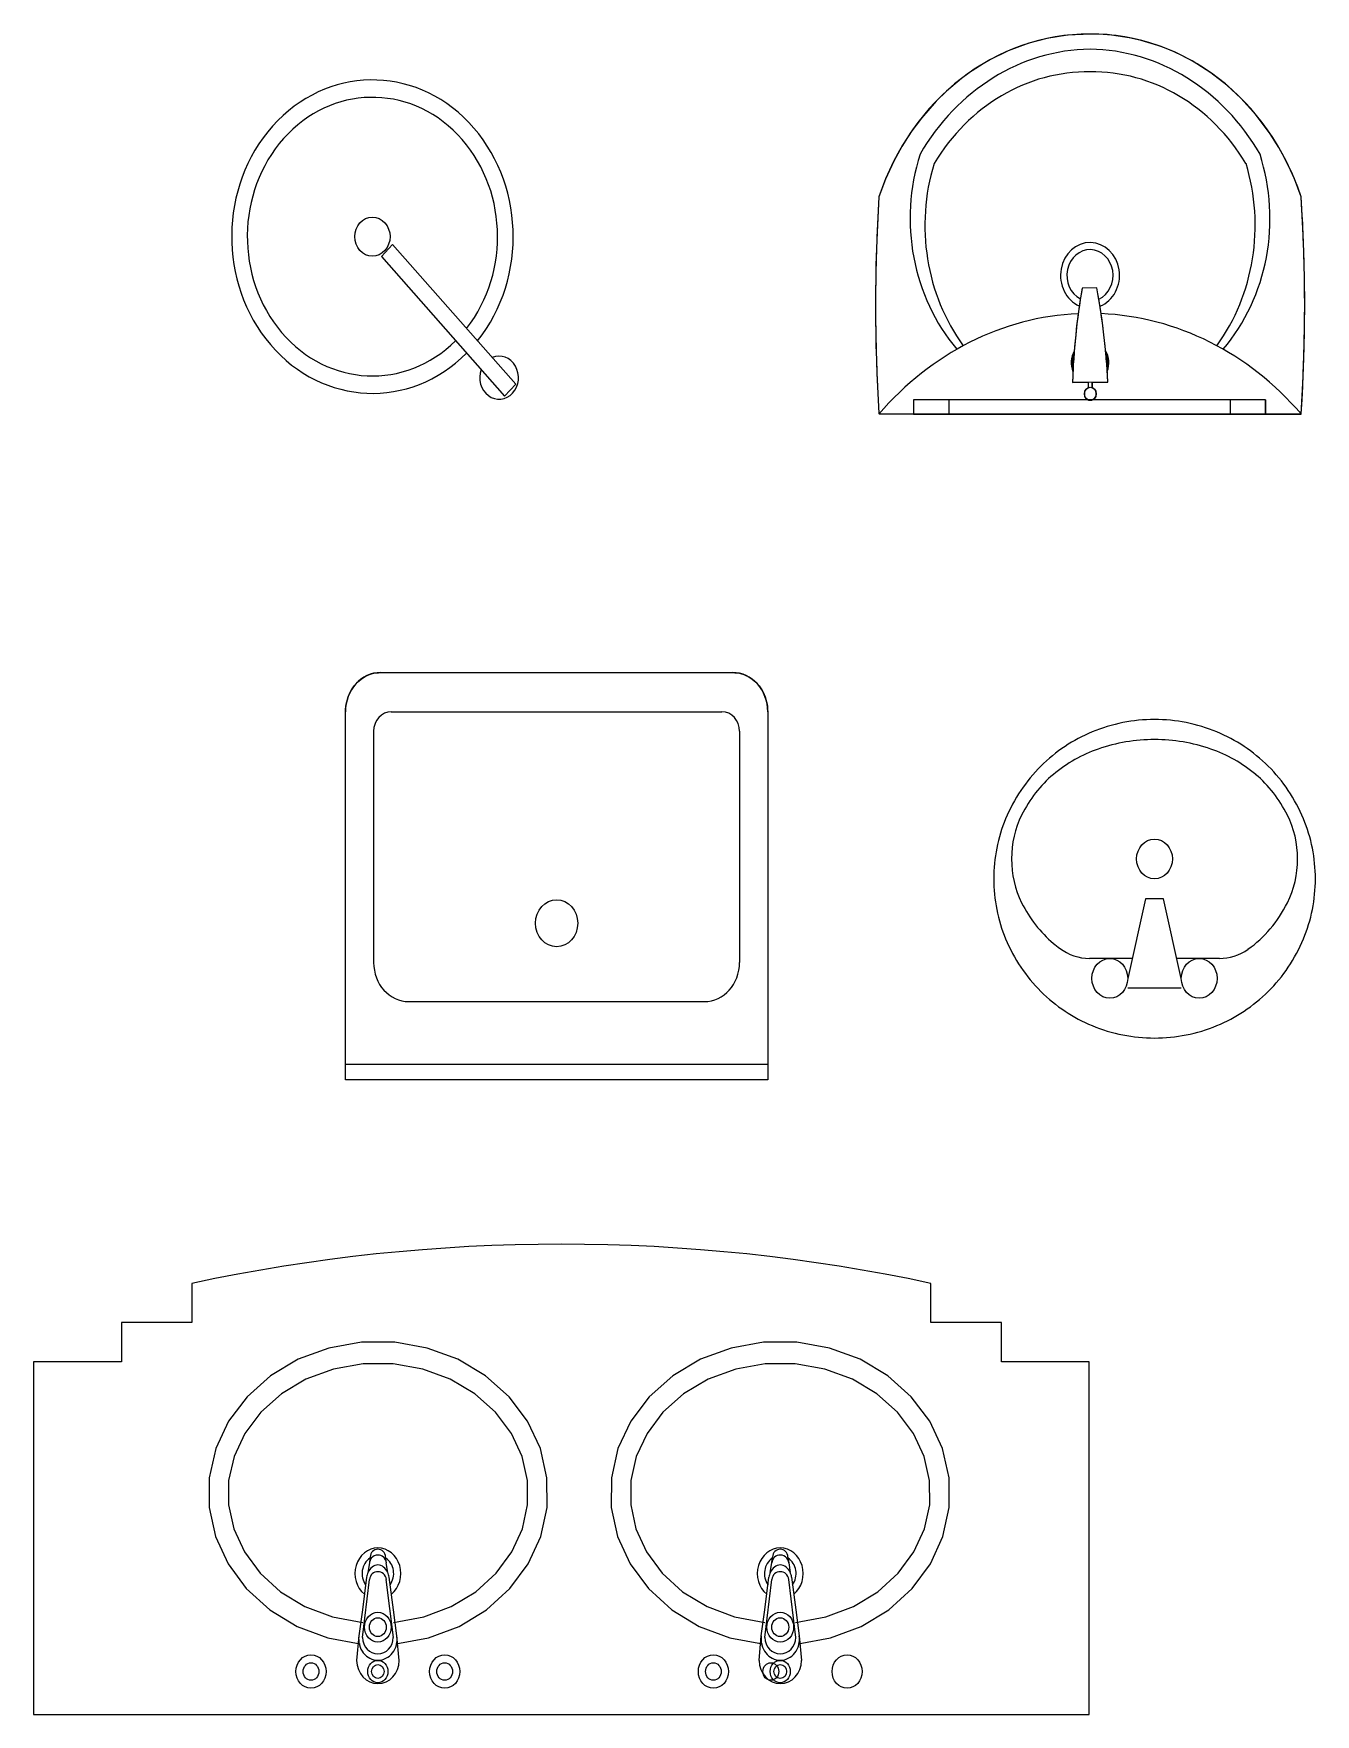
# Model space of a CAD drawing. Header units: inches. Extents: x -610279 to 716273, y -3458896 to 18603.
# Drawn here: x -610279 to -296128, y -3448245 to -3036517 of the extents above; entities that cross this region are included whole.
import ezdxf

# ---------------------------------------------------------------- set-up
doc = ezdxf.new("R2010")
doc.units = ezdxf.units.IN
doc.layers.add('6.Furniture', color=2, linetype='Continuous')
doc.layers.add('freecads.com', color=7, linetype='Continuous')
doc.styles.add('PL-01$0$Standard', font='ARIALN.TTF')

# ---------------------------------------------------------------- blocks, each defined once
blk = doc.blocks.new('bathroom blocks')
at = {"layer": 'freecads.com'}
for p, q in [((3543, 17969.4), (2043, 17969.4)), ((2043, 17969.4), (2043, 17519.4)), ((3543, 17519.4), (3543, 17969.4)), ((2455, 17869.1), (2451.8, 17900.6)), ((2512.2, 17900.6), (2509.1, 17869.1)), ((3023.6, 17900.6), (3026.7, 17869.1)), ((3080.8, 17869.1), (3084, 17900.6)), ((2410.4, 17871.8), (2367, 17857.1)), ((2456.7, 17879.4), (2410.4, 17871.8)), ((2460, 17836.1), (2455, 17869.1)), ((2460, 17871.1), (2470, 17797.4)), ((2504.1, 17871.1), (2494, 17797.4)), ((2509.1, 17869.1), (2504.1, 17836.1)), ((2553.6, 17871.8), (2507.4, 17879.4)), ((2597, 17857.1), (2553.6, 17871.8)), ((2981.9, 17871.8), (2938.4, 17857.1)), ((3028.1, 17879.4), (2981.9, 17871.8)), ((3026.7, 17869.1), (3031.7, 17836.1)), ((3031.7, 17871.1), (3041.8, 17797.4)), ((3075.8, 17871.1), (3065.8, 17797.4)), ((3075.8, 17836.1), (3080.8, 17869.1)), ((3125, 17871.8), (3078.8, 17879.4)), ((3168.5, 17857.1), (3125, 17871.8)), ((2367, 17857.1), (2327.9, 17835.8)), ((2460.3, 17852), (2417.2, 17844.8)), ((2546.8, 17844.8), (2503.7, 17852)), ((2636.1, 17835.8), (2597, 17857.1)), ((2938.4, 17857.1), (2899.3, 17835.8)), ((3031.7, 17852), (2988.6, 17844.8)), ((3118.3, 17844.8), (3075.1, 17852)), ((3207.5, 17835.8), (3168.5, 17857.1)), ((2327.9, 17835.8), (2294.7, 17808.9)), ((2378.1, 17831.6), (2343.4, 17812.8)), ((2417.2, 17844.8), (2378.1, 17831.6)), ((2466, 17794.4), (2460, 17836.1)), ((2504.1, 17836.1), (2498, 17794.4)), ((2585.9, 17831.6), (2546.8, 17844.8)), ((2620.7, 17812.8), (2585.9, 17831.6)), ((2669.3, 17808.9), (2636.1, 17835.8)), ((2899.3, 17835.8), (2866.2, 17808.9)), ((2949.5, 17831.6), (2914.8, 17812.8)), ((2988.6, 17844.8), (2949.5, 17831.6)), ((3031.7, 17836.1), (3037.7, 17794.4)), ((3069.8, 17794.4), (3075.8, 17836.1)), ((3157.4, 17831.6), (3118.3, 17844.8)), ((3192.1, 17812.8), (3157.4, 17831.6)), ((3240.7, 17808.9), (3207.5, 17835.8)), ((2294.7, 17808.9), (2268.7, 17777.4)), ((2343.4, 17812.8), (2314.3, 17789.2)), ((2649.7, 17789.2), (2620.7, 17812.8)), ((2695.3, 17777.4), (2669.3, 17808.9)), ((2866.2, 17808.9), (2840.1, 17777.4)), ((2914.8, 17812.8), (2885.7, 17789.2)), ((3221.1, 17789.2), (3192.1, 17812.8)), ((3266.7, 17777.4), (3240.7, 17808.9)), ((2314.3, 17789.2), (2292, 17762.1)), ((2470, 17776.1), (2468, 17788.1)), ((2496.1, 17788.1), (2494, 17776.1)), ((2672, 17762.1), (2649.7, 17789.2)), ((2885.7, 17789.2), (2863.4, 17762.1)), ((3039.7, 17788.1), (3041.8, 17776.1)), ((3065.8, 17776.1), (3067.8, 17788.1)), ((3243.5, 17762.1), (3221.1, 17789.2)), ((2268.7, 17777.4), (2250.9, 17742.3)), ((2292, 17762.1), (2277, 17732.7)), ((2471, 17768.6), (2470, 17776.1)), ((2494.1, 17776.1), (2493, 17768.6)), ((2687, 17732.7), (2672, 17762.1)), ((2713.2, 17742.3), (2695.3, 17777.4)), ((2840.1, 17777.4), (2822.3, 17742.3)), ((2863.4, 17762.1), (2848.4, 17732.7)), ((3041.7, 17776.1), (3042.8, 17768.6)), ((3064.8, 17768.6), (3065.8, 17776.1)), ((3258.5, 17732.7), (3243.5, 17762.1)), ((3284.6, 17742.3), (3266.7, 17777.4)), ((2250.9, 17742.3), (2241.9, 17705.2)), ((2722.2, 17705.2), (2713.2, 17742.3)), ((2822.3, 17742.3), (2813.3, 17705.2)), ((3293.6, 17705.2), (3284.6, 17742.3)), ((2277, 17732.7), (2269.5, 17701.9)), ((2694.5, 17701.9), (2687, 17732.7)), ((2848.4, 17732.7), (2841, 17701.9)), ((3265.9, 17701.9), (3258.5, 17732.7)), ((2241.9, 17705.2), (2242, 17667.3)), ((2269.5, 17701.9), (2269.7, 17670.8)), ((2694.3, 17670.8), (2694.5, 17701.9)), ((2722, 17667.3), (2722.2, 17705.2)), ((2813.3, 17705.2), (2813.5, 17667.3)), ((2841, 17701.9), (2841.1, 17670.8)), ((3265.8, 17670.8), (3265.9, 17701.9)), ((3293.4, 17667.3), (3293.6, 17705.2)), ((2242, 17667.3), (2251.4, 17630.2)), ((2269.7, 17670.8), (2277.4, 17640.1)), ((2686.6, 17640.1), (2694.3, 17670.8)), ((2712.6, 17630.2), (2722, 17667.3)), ((2813.5, 17667.3), (2822.8, 17630.2)), ((2841.1, 17670.8), (2848.8, 17640.1)), ((3258, 17640.1), (3265.8, 17670.8)), ((3284.1, 17630.2), (3293.4, 17667.3)), ((2277.4, 17640.1), (2292.7, 17610.8)), ((2671.3, 17610.8), (2686.6, 17640.1)), ((2848.8, 17640.1), (2864.1, 17610.8)), ((3242.7, 17610.8), (3258, 17640.1)), ((2251.4, 17630.2), (2269.6, 17595.3)), ((2694.5, 17595.3), (2712.6, 17630.2)), ((2822.8, 17630.2), (2841, 17595.3)), ((3265.9, 17595.3), (3284.1, 17630.2)), ((2269.6, 17595.3), (2295.9, 17563.9)), ((2292.7, 17610.8), (2315.3, 17583.8)), ((2648.7, 17583.8), (2671.3, 17610.8)), ((2668.2, 17563.9), (2694.5, 17595.3)), ((2841, 17595.3), (2867.3, 17563.9)), ((2864.1, 17610.8), (2886.7, 17583.8)), ((3220.2, 17583.8), (3242.7, 17610.8)), ((3239.6, 17563.9), (3265.9, 17595.3)), ((2315.3, 17583.8), (2344.6, 17560.4)), ((2619.5, 17560.4), (2648.7, 17583.8)), ((2886.7, 17583.8), (2916, 17560.4)), ((3190.9, 17560.4), (3220.2, 17583.8)), ((2295.9, 17563.9), (2329.3, 17537.2)), ((2344.6, 17560.4), (2379.5, 17541.7)), ((2584.5, 17541.7), (2619.5, 17560.4)), ((2634.7, 17537.2), (2668.2, 17563.9)), ((2867.3, 17563.9), (2900.7, 17537.2)), ((2916, 17560.4), (2950.9, 17541.7)), ((3156, 17541.7), (3190.9, 17560.4)), ((3206.2, 17537.2), (3239.6, 17563.9)), ((2329.3, 17537.2), (2368.5, 17516.2)), ((2379.5, 17541.7), (2418.7, 17528.7)), ((2418.7, 17528.7), (2460.6, 17522.1)), ((2503.4, 17522.1), (2545.3, 17528.7)), ((2545.3, 17528.7), (2584.5, 17541.7)), ((2595.5, 17516.2), (2634.7, 17537.2)), ((2900.7, 17537.2), (2940, 17516.2)), ((2950.9, 17541.7), (2990.1, 17528.7)), ((2990.1, 17528.7), (3032, 17522.1)), ((3074.8, 17522.1), (3116.7, 17528.7)), ((3116.7, 17528.7), (3156, 17541.7)), ((3166.9, 17516.2), (3206.2, 17537.2)), ((2043, 17519.4), (2167.8, 17519.4)), ((2167.8, 17519.4), (2167.8, 17469.4)), ((2368.5, 17516.2), (2412.1, 17501.8)), ((2460.6, 17522.1), (2503.4, 17522.1)), ((2551.9, 17501.8), (2595.5, 17516.2)), ((2940, 17516.2), (2983.6, 17501.8)), ((3032, 17522.1), (3074.8, 17522.1)), ((3123.3, 17501.8), (3166.9, 17516.2)), ((3418, 17519.4), (3543, 17519.4)), ((3418, 17469.4), (3418, 17519.4)), ((2412.1, 17501.8), (2458.4, 17494.4)), ((2458.4, 17494.4), (2505.6, 17494.4)), ((2505.6, 17494.4), (2551.9, 17501.8)), ((2983.6, 17501.8), (3029.8, 17494.4)), ((3029.8, 17494.4), (3077, 17494.4)), ((3077, 17494.4), (3123.3, 17501.8)), ((2167.8, 17469.4), (2267.8, 17469.4)), ((2267.8, 17469.4), (2267.8, 17419.4)), ((3318, 17419.4), (3318, 17469.4)), ((3318, 17469.4), (3418, 17469.4)), ((2499.8, 17159.7), (3099.8, 17159.7)), ((2499.8, 16689.7), (2499.8, 17159.7)), ((3099.8, 17139.7), (2499.8, 17139.7)), ((3099.8, 17159.7), (3099.8, 16689.7)), ((3009.8, 17059.7), (2589.8, 17059.7)), ((1912.1, 17042.7), (1988.3, 17042.7)), ((1912.1, 17030), (1937.5, 16928.4)), ((1962.9, 16928.4), (1988.3, 17030)), ((1858, 17004.6), (1918.4, 17004.6)), ((1981.9, 17004.6), (2042.5, 17004.6)), ((2539.8, 16714.7), (2539.8, 17009.7)), ((3059.8, 16714.7), (3059.8, 17009.7)), ((1937.5, 16928.4), (1962.9, 16928.4)), ((3034.8, 16689.7), (2564.8, 16689.7)), ((3049.8, 16639.7), (2549.8, 16639.7)), ((1741.8, 16309.8), (1739, 16262.8)), ((1741.8, 16309.8), (1739, 16262.8)), ((2041.8, 16309.8), (1741.8, 16309.8)), ((2041.8, 16309.8), (1741.8, 16309.8)), ((1742.5, 16309.8), (2341, 16309.8)), ((1742.5, 16309.8), (2341, 16309.8)), ((1792.6, 16291.8), (1792.6, 16309.8)), ((1792.6, 16291.8), (1792.6, 16309.8)), ((1842.6, 16291.8), (1842.6, 16309.8)), ((1842.6, 16291.8), (1842.6, 16309.8)), ((2341.8, 16309), (2041.8, 16309.8)), ((2341.8, 16309), (2041.8, 16309.8)), ((2344.8, 16257.8), (2341.8, 16309)), ((2344.8, 16257.8), (2341.8, 16309)), ((2033.2, 16285.6), (2033.1, 16284.8)), ((2033.2, 16285.6), (2033.1, 16284.8)), ((2033.1, 16284.8), (2033.1, 16283.9)), ((2033.1, 16284.8), (2033.1, 16283.9)), ((2033.1, 16283.9), (2033.2, 16282.7)), ((2033.1, 16283.9), (2033.2, 16282.7)), ((2033.6, 16286.7), (2033.2, 16285.6)), ((2033.6, 16286.7), (2033.2, 16285.6)), ((2033.2, 16282.7), (2033.4, 16281.7)), ((2033.2, 16282.7), (2033.4, 16281.7)), ((2033.4, 16281.7), (2033.7, 16280.9)), ((2033.4, 16281.7), (2033.7, 16280.9)), ((2034.1, 16287.9), (2033.6, 16286.7)), ((2034.1, 16287.9), (2033.6, 16286.7)), ((2034.6, 16288.8), (2034.1, 16287.9)), ((2034.6, 16288.8), (2034.1, 16287.9)), ((2035.6, 16289.9), (2034.6, 16288.8)), ((2035.6, 16289.9), (2034.6, 16288.8)), ((2036.5, 16290.7), (2035.6, 16289.9)), ((2036.5, 16290.7), (2035.6, 16289.9)), ((2037.5, 16291.3), (2036.5, 16290.7)), ((2037.5, 16291.3), (2036.5, 16290.7)), ((2038.4, 16291.7), (2037.5, 16291.3)), ((2038.4, 16291.7), (2037.5, 16291.3)), ((2039.4, 16292.1), (2038.4, 16291.7)), ((2039.4, 16292.1), (2038.4, 16291.7)), ((2040.6, 16292.3), (2039.4, 16292.1)), ((2040.6, 16292.3), (2039.4, 16292.1)), ((2042, 16292.3), (2040.6, 16292.3)), ((2042, 16292.3), (2040.6, 16292.3)), ((2042.9, 16292.2), (2042, 16292.3)), ((2042.9, 16292.2), (2042, 16292.3)), ((2043.9, 16292), (2042.9, 16292.2)), ((2043.9, 16292), (2042.9, 16292.2)), ((2044.9, 16291.6), (2043.9, 16292)), ((2044.9, 16291.6), (2043.9, 16292)), ((2045.9, 16291), (2044.9, 16291.6)), ((2045.9, 16291), (2044.9, 16291.6)), ((2046.6, 16290.5), (2045.9, 16291)), ((2046.6, 16290.5), (2045.9, 16291)), ((2047.1, 16290.1), (2046.6, 16290.5)), ((2047.1, 16290.1), (2046.6, 16290.5)), ((2048, 16289.2), (2047.1, 16290.1)), ((2048, 16289.2), (2047.1, 16290.1)), ((2048.5, 16288.4), (2048, 16289.2)), ((2048.5, 16288.4), (2048, 16289.2)), ((2049, 16287.5), (2048.5, 16288.4)), ((2049, 16287.5), (2048.5, 16288.4)), ((2049.5, 16286.3), (2049, 16287.5)), ((2049.5, 16286.3), (2049, 16287.5)), ((2049.2, 16280.8), (2049.6, 16282)), ((2049.2, 16280.8), (2049.6, 16282)), ((2049.8, 16284), (2049.5, 16286.3)), ((2049.8, 16284), (2049.5, 16286.3)), ((2049.6, 16282), (2049.8, 16283.2)), ((2049.6, 16282), (2049.8, 16283.2)), ((2049.8, 16283.2), (2049.8, 16284)), ((2049.8, 16283.2), (2049.8, 16284)), ((1739, 16262.8), (1737.4, 16220.8)), ((1739, 16262.8), (1737.4, 16220.8)), ((2016.5, 16269), (2066.7, 16269.5)), ((2016.5, 16269), (2066.7, 16269.5)), ((2017.8, 16269.1), (2016.5, 16269)), ((2017.8, 16269.1), (2016.5, 16269)), ((2016.5, 16269), (2017.6, 16251)), ((2016.5, 16269), (2017.6, 16251)), ((2020.4, 16269.1), (2017.8, 16269.1)), ((2020.4, 16269.1), (2017.8, 16269.1)), ((2023.1, 16269.1), (2020.4, 16269.1)), ((2023.1, 16269.1), (2020.4, 16269.1)), ((2025.2, 16269.1), (2023.1, 16269.1)), ((2025.2, 16269.1), (2023.1, 16269.1)), ((2029.2, 16269.2), (2025.2, 16269.1)), ((2029.2, 16269.2), (2025.2, 16269.1)), ((2031.9, 16269.2), (2029.2, 16269.2)), ((2031.9, 16269.2), (2029.2, 16269.2)), ((2034.1, 16269.2), (2031.9, 16269.2)), ((2034.1, 16269.2), (2031.9, 16269.2)), ((2033.7, 16280.9), (2034.2, 16279.9)), ((2033.7, 16280.9), (2034.2, 16279.9)), ((2036.3, 16269.2), (2034.1, 16269.2)), ((2036.3, 16269.2), (2034.1, 16269.2)), ((2034.2, 16279.9), (2035.3, 16278.3)), ((2034.2, 16279.9), (2035.3, 16278.3)), ((2035.3, 16278.3), (2036.1, 16277.6)), ((2035.3, 16278.3), (2036.1, 16277.6)), ((2036.1, 16277.6), (2036.6, 16277.2)), ((2036.1, 16277.6), (2036.6, 16277.2)), ((2038.8, 16269.2), (2036.3, 16269.2)), ((2038.8, 16269.2), (2036.3, 16269.2)), ((2036.6, 16277.2), (2037.4, 16276.7)), ((2036.6, 16277.2), (2037.4, 16276.7)), ((2037.4, 16276.7), (2037.9, 16276.4)), ((2037.4, 16276.7), (2037.9, 16276.4)), ((2037.9, 16276.4), (2038.7, 16276.1)), ((2037.9, 16276.4), (2038.7, 16276.1)), ((2038.7, 16276.1), (2038.7, 16276.1)), ((2038.7, 16276.1), (2038.8, 16269.2)), ((2038.8, 16269.2), (2038.7, 16276.1)), ((2038.7, 16276.1), (2038.7, 16276.1)), ((2038.7, 16276.1), (2038.8, 16269.2)), ((2038.8, 16269.2), (2038.7, 16276.1)), ((2044.3, 16276.1), (2045, 16276.4)), ((2044.3, 16276.1), (2045, 16276.4)), ((2044.4, 16269.3), (2044.3, 16276.1)), ((2044.4, 16269.3), (2044.3, 16276.1)), ((2044.4, 16269.3), (2044.3, 16276.1)), ((2044.4, 16269.3), (2044.3, 16276.1)), ((2066.7, 16269.5), (2044.4, 16269.3)), ((2066.7, 16269.5), (2044.4, 16269.3)), ((2045, 16276.4), (2046.1, 16277)), ((2045, 16276.4), (2046.1, 16277)), ((2046.1, 16277), (2047, 16277.7)), ((2046.1, 16277), (2047, 16277.7)), ((2047, 16277.7), (2047.9, 16278.7)), ((2047, 16277.7), (2047.9, 16278.7)), ((2047.9, 16278.7), (2048.7, 16279.8)), ((2047.9, 16278.7), (2048.7, 16279.8)), ((2048.7, 16279.8), (2049.2, 16280.8)), ((2048.7, 16279.8), (2049.2, 16280.8)), ((2065.8, 16251.4), (2066.7, 16269.5)), ((2065.8, 16251.4), (2066.7, 16269.5)), ((2016.9, 16247.5), (2016.7, 16245.6)), ((2016.9, 16247.5), (2016.7, 16245.6)), ((2016.7, 16245.6), (2016.7, 16244)), ((2016.7, 16245.6), (2016.7, 16244)), ((2016.7, 16244), (2016.8, 16242)), ((2016.7, 16244), (2016.8, 16242)), ((2016.8, 16242), (2017.1, 16239.7)), ((2016.8, 16242), (2017.1, 16239.7)), ((2017.2, 16249.1), (2016.9, 16247.5)), ((2017.2, 16249.1), (2016.9, 16247.5)), ((2017.1, 16239.7), (2017.6, 16237.6)), ((2017.1, 16239.7), (2017.6, 16237.6)), ((2017.6, 16251), (2017.2, 16249.1)), ((2017.6, 16251), (2017.2, 16249.1)), ((2066.3, 16249.6), (2065.8, 16251.4)), ((2066.3, 16249.6), (2065.8, 16251.4)), ((2066.2, 16238.2), (2066.6, 16240)), ((2066.2, 16238.2), (2066.6, 16240)), ((2066.6, 16248.3), (2066.3, 16249.6)), ((2066.6, 16248.3), (2066.3, 16249.6)), ((2066.8, 16246.6), (2066.6, 16248.3)), ((2066.8, 16246.6), (2066.6, 16248.3)), ((2066.6, 16240), (2066.8, 16242.4)), ((2066.6, 16240), (2066.8, 16242.4)), ((2066.9, 16244.3), (2066.8, 16246.6)), ((2066.9, 16244.3), (2066.8, 16246.6)), ((2066.8, 16242.4), (2066.9, 16244.3)), ((2066.8, 16242.4), (2066.9, 16244.3)), ((2345.9, 16228.8), (2344.8, 16257.8)), ((2345.9, 16228.8), (2344.8, 16257.8)), ((1737.4, 16220.8), (1736.8, 16171.2)), ((1737.4, 16220.8), (1736.8, 16171.2)), ((2017.6, 16237.6), (2018.1, 16235.9)), ((2017.6, 16237.6), (2018.1, 16235.9)), ((2018.1, 16235.9), (2019.2, 16233.2)), ((2018.1, 16235.9), (2019.2, 16233.2)), ((2019.2, 16233.2), (2020.3, 16223)), ((2019.2, 16233.2), (2020.3, 16223)), ((2020.3, 16223), (2021.1, 16216.1)), ((2020.3, 16223), (2021.1, 16216.1)), ((2062.6, 16213.1), (2063.9, 16225.3)), ((2062.6, 16213.1), (2063.9, 16225.3)), ((2063.9, 16225.3), (2064.6, 16233.6)), ((2063.9, 16225.3), (2064.6, 16233.6)), ((2064.6, 16233.6), (2065.4, 16235.5)), ((2064.6, 16233.6), (2065.4, 16235.5)), ((2065.4, 16235.5), (2066.2, 16238.2)), ((2065.4, 16235.5), (2066.2, 16238.2)), ((2346.7, 16188.1), (2345.9, 16228.8)), ((2346.7, 16188.1), (2345.9, 16228.8)), ((2021.1, 16216.1), (2022, 16208.6)), ((2021.1, 16216.1), (2022, 16208.6)), ((2022, 16208.6), (2023.7, 16196.9)), ((2022, 16208.6), (2023.7, 16196.9)), ((2023.7, 16196.9), (2025.2, 16187)), ((2023.7, 16196.9), (2025.2, 16187)), ((2060.4, 16194.6), (2061.6, 16204.1)), ((2060.4, 16194.6), (2061.6, 16204.1)), ((2061.6, 16204.1), (2062.6, 16213.1)), ((2061.6, 16204.1), (2062.6, 16213.1)), ((2025.2, 16187), (2026.9, 16176.9)), ((2025.2, 16187), (2026.9, 16176.9)), ((2026.9, 16176.9), (2028.9, 16165.4)), ((2026.9, 16176.9), (2028.9, 16165.4)), ((2057.1, 16172.4), (2058.6, 16182)), ((2057.1, 16172.4), (2058.6, 16182)), ((2058.6, 16182), (2060.4, 16194.6)), ((2058.6, 16182), (2060.4, 16194.6)), ((2346.8, 16158.2), (2346.7, 16188.1)), ((2346.8, 16158.2), (2346.7, 16188.1)), ((1736.8, 16171.2), (1737.1, 16135.3)), ((1736.8, 16171.2), (1737.1, 16135.3)), ((2028.9, 16165.4), (2030.7, 16156.5)), ((2028.9, 16165.4), (2030.7, 16156.5)), ((2030.7, 16156.5), (2032.3, 16148.8)), ((2030.7, 16156.5), (2032.3, 16148.8)), ((2053, 16149), (2054.1, 16154.9)), ((2053, 16149), (2054.1, 16154.9)), ((2054.1, 16154.9), (2055.7, 16163.6)), ((2054.1, 16154.9), (2055.7, 16163.6)), ((2055.7, 16163.6), (2057.1, 16172.4)), ((2055.7, 16163.6), (2057.1, 16172.4)), ((2345.8, 16109.1), (2346.8, 16158.2)), ((2345.8, 16109.1), (2346.8, 16158.2)), ((1737.1, 16135.3), (1738.5, 16090)), ((1737.1, 16135.3), (1738.5, 16090)), ((2032.3, 16148.8), (2053, 16149)), ((2032.3, 16148.8), (2053, 16149)), ((2032.3, 16148.8), (2053, 16149)), ((2032.3, 16148.8), (2053, 16149)), ((1738.5, 16090), (1740.7, 16048.5)), ((1738.5, 16090), (1740.7, 16048.5)), ((2344.5, 16077.5), (2345.8, 16109.1)), ((2344.5, 16077.5), (2345.8, 16109.1)), ((2341.8, 16032.6), (2344.5, 16077.5)), ((2341.8, 16032.6), (2344.5, 16077.5)), ((1740.7, 16048.5), (1741.8, 16032.6)), ((1740.7, 16048.5), (1741.8, 16032.6)), ((1741.8, 16032.6), (1746.7, 16020.2)), ((1741.8, 16032.6), (1746.7, 16020.2)), ((2332.4, 16009.9), (2341.8, 16032.6)), ((2332.4, 16009.9), (2341.8, 16032.6)), ((1746.7, 16020.2), (1754.2, 16003.6)), ((1746.7, 16020.2), (1754.2, 16003.6)), ((1754.2, 16003.6), (1765.4, 15982.8)), ((1754.2, 16003.6), (1765.4, 15982.8)), ((2320.6, 15987), (2332.4, 16009.9)), ((2320.6, 15987), (2332.4, 16009.9)), ((1765.4, 15982.8), (1773.6, 15969.5)), ((1765.4, 15982.8), (1773.6, 15969.5)), ((2309.3, 15968.5), (2320.6, 15987)), ((2309.3, 15968.5), (2320.6, 15987)), ((1773.6, 15969.5), (1785.8, 15952)), ((1773.6, 15969.5), (1785.8, 15952)), ((2296.4, 15950.2), (2309.3, 15968.5)), ((2296.4, 15950.2), (2309.3, 15968.5)), ((1785.8, 15952), (1805.3, 15928.6)), ((1785.8, 15952), (1805.3, 15928.6)), ((2281.5, 15932.1), (2296.4, 15950.2)), ((2281.5, 15932.1), (2296.4, 15950.2)), ((1805.3, 15928.6), (1827.4, 15906.6)), ((1805.3, 15928.6), (1827.4, 15906.6)), ((2260.4, 15910.5), (2281.5, 15932.1)), ((2260.4, 15910.5), (2281.5, 15932.1)), ((1827.4, 15906.6), (1847.3, 15890.1)), ((1827.4, 15906.6), (1847.3, 15890.1)), ((2224.5, 15881.5), (2246, 15897.8)), ((2224.5, 15881.5), (2246, 15897.8)), ((2246, 15897.8), (2260.4, 15910.5)), ((2246, 15897.8), (2260.4, 15910.5)), ((1847.3, 15890.1), (1870, 15874.3)), ((1847.3, 15890.1), (1870, 15874.3)), ((1870, 15874.3), (1896.6, 15859.2)), ((1870, 15874.3), (1896.6, 15859.2)), ((2206.3, 15869.8), (2224.5, 15881.5)), ((2206.3, 15869.8), (2224.5, 15881.5)), ((1896.6, 15859.2), (1921, 15848.1)), ((1896.6, 15859.2), (1921, 15848.1)), ((2158.3, 15846.4), (2184, 15857.7)), ((2158.3, 15846.4), (2184, 15857.7)), ((2184, 15857.7), (2206.3, 15869.8)), ((2184, 15857.7), (2206.3, 15869.8)), ((1921, 15848.1), (1940.7, 15840.8)), ((1921, 15848.1), (1940.7, 15840.8)), ((1940.7, 15840.8), (1969.3, 15832.9)), ((1940.7, 15840.8), (1969.3, 15832.9)), ((1969.3, 15832.9), (1986.1, 15829.5)), ((1969.3, 15832.9), (1986.1, 15829.5)), ((2103.3, 15830.5), (2128.9, 15836.6)), ((2103.3, 15830.5), (2128.9, 15836.6)), ((2128.9, 15836.6), (2158.3, 15846.4)), ((2128.9, 15836.6), (2158.3, 15846.4)), ((1986.1, 15829.5), (2017.3, 15825.6)), ((1986.1, 15829.5), (2017.3, 15825.6)), ((2017.3, 15825.6), (2040.6, 15824.8)), ((2017.3, 15825.6), (2040.6, 15824.8)), ((2040.6, 15824.8), (2073.6, 15826.3)), ((2040.6, 15824.8), (2073.6, 15826.3)), ((2073.6, 15826.3), (2103.3, 15830.5)), ((2073.6, 15826.3), (2103.3, 15830.5))]:
    blk.add_line(p, q, dxfattribs=at)
at = {"layer": 'freecads.com', "extrusion": (0, 0, -1)}
for p, q in [((2499.8, 16689.8), (2499.8, 17159.7)), ((2499.8, 17159.7), (3099.8, 17159.7)), ((3099.8, 17159.7), (3099.8, 16689.8)), ((2499.9, 16686.4), (2499.8, 16689.8)), ((3099.8, 16689.8), (3099.7, 16686.4)), ((2500.2, 16683.2), (2499.9, 16686.4)), ((2500.7, 16680), (2500.2, 16683.2)), ((2501.5, 16676.9), (2500.7, 16680)), ((2502.4, 16673.7), (2501.5, 16676.9)), ((2503.6, 16670.7), (2502.4, 16673.7)), ((2505, 16667.6), (2503.6, 16670.7)), ((2506.5, 16664.7), (2505, 16667.6)), ((3094.6, 16667.6), (3093.1, 16664.7)), ((3096, 16670.7), (3094.6, 16667.6)), ((3097.1, 16673.7), (3096, 16670.7)), ((3098.1, 16676.9), (3097.1, 16673.7)), ((3098.8, 16680), (3098.1, 16676.9)), ((3099.4, 16683.2), (3098.8, 16680)), ((3099.7, 16686.4), (3099.4, 16683.2)), ((2508.2, 16662), (2506.5, 16664.7)), ((2510.1, 16659.3), (2508.2, 16662)), ((2512.2, 16656.8), (2510.1, 16659.3)), ((2514.5, 16654.5), (2512.2, 16656.8)), ((2516.8, 16652.2), (2514.5, 16654.5)), ((2519.3, 16650.1), (2516.8, 16652.2)), ((2522, 16648.2), (2519.3, 16650.1)), ((2524.7, 16646.5), (2522, 16648.2)), ((2527.6, 16644.9), (2524.7, 16646.5)), ((3074.8, 16646.5), (3071.9, 16644.9)), ((3077.5, 16648.2), (3074.8, 16646.5)), ((3080.3, 16650.1), (3077.5, 16648.2)), ((3082.7, 16652.2), (3080.3, 16650.1)), ((3085.1, 16654.5), (3082.7, 16652.2)), ((3087.4, 16656.8), (3085.1, 16654.5)), ((3089.4, 16659.3), (3087.4, 16656.8)), ((3091.4, 16662), (3089.4, 16659.3)), ((3093.1, 16664.7), (3091.4, 16662)), ((2530.7, 16643.6), (2527.6, 16644.9)), ((2533.7, 16642.4), (2530.7, 16643.6)), ((2536.9, 16641.5), (2533.7, 16642.4)), ((2540, 16640.7), (2536.9, 16641.5)), ((2543.2, 16640.2), (2540, 16640.7)), ((2546.5, 16639.9), (2543.2, 16640.2)), ((2549.8, 16639.8), (2546.5, 16639.9)), ((3049.8, 16639.8), (2549.8, 16639.8)), ((3053.1, 16639.9), (3049.8, 16639.8)), ((3056.3, 16640.2), (3053.1, 16639.9)), ((3059.6, 16640.7), (3056.3, 16640.2)), ((3062.7, 16641.5), (3059.6, 16640.7)), ((3065.8, 16642.4), (3062.7, 16641.5)), ((3068.9, 16643.6), (3065.8, 16642.4)), ((3071.9, 16644.9), (3068.9, 16643.6)), ((1792.6, 16309.8), (1792.6, 16291.8)), ((2292.6, 16309.8), (1792.6, 16309.8)), ((1792.6, 16309.8), (1792.6, 16291.8)), ((2292.6, 16309.8), (1792.6, 16309.8)), ((2292.6, 16291.8), (2292.6, 16309.8)), ((2292.6, 16291.8), (2292.6, 16309.8)), ((1792.6, 16291.8), (2292.6, 16291.8)), ((1792.6, 16291.8), (2292.6, 16291.8))]:
    blk.add_line(p, q, dxfattribs=at)
at = {"layer": 'freecads.com', "ltscale": 50}
for p, q in [((2292.6, 16309.8), (1792.6, 16309.8)), ((1792.6, 16309.8), (1792.6, 16291.8)), ((2292.6, 16309.8), (1792.6, 16309.8)), ((1792.6, 16309.8), (1792.6, 16291.8)), ((2242.6, 16291.8), (2242.6, 16309.8)), ((2242.6, 16291.8), (2242.6, 16309.8)), ((2292.6, 16291.8), (2292.6, 16309.8)), ((2292.6, 16291.8), (2292.6, 16309.8)), ((1792.6, 16291.8), (2292.6, 16291.8)), ((1792.6, 16291.8), (2292.6, 16291.8))]:
    blk.add_line(p, q, dxfattribs=at)
at = {"layer": 'freecads.com', "linetype": 'Continuous'}
for p, q in [((2873.6, 16287.2), (2857.9, 16271.7)), ((3048.6, 16108.7), (2873.6, 16287.2)), ((2857.9, 16271.7), (3032.9, 16093.3)), ((3032.9, 16093.3), (3048.6, 16108.7))]:
    blk.add_line(p, q, dxfattribs=at)
at = {"layer": 'freecads.com'}
for centre, radius in [((2387, 17914.7), 21.4), ((2577, 17914.7), 21.4), ((2958.8, 17914.7), 21.4), ((3148.8, 17914.7), 21.4), ((2482, 17914.7), 14.3), ((2482, 17914.7), 8.92), ((2495.4, 17914.7), 11.2), ((2577, 17914.7), 11.2), ((2958.8, 17914.7), 11.2), ((3053.8, 17914.7), 14.3), ((3053.8, 17914.7), 8.92), ((3148.8, 17914.7), 11.2), ((2482, 17858.1), 19), ((2482, 17858.1), 12), ((3053.8, 17858.1), 19), ((3053.8, 17858.1), 12), ((1886.7, 17030), 25.4), ((2013.7, 17030), 25.4), ((2799.8, 16959.7), 30), ((1950.2, 16877.6), 25.4), ((2041.4, 16284), 8.35), ((2041.4, 16284), 8.35)]:
    blk.add_circle(centre, radius, dxfattribs=at)
at = {"layer": 'freecads.com', "linetype": 'Continuous'}
blk.add_circle((3061.5, 16083.4), 25, dxfattribs=at)
at = {"layer": 'freecads.com'}
for centre, radius, start, end in [((2481.7, 17900.2), 29.9, 89.3443, 179.2708), ((2482.3, 17900.2), 29.9, 0.7292, 90.6557), ((3053.4, 17900.2), 29.9, 89.3443, 179.2708), ((3054.1, 17900.2), 29.9, 0.7292, 90.6557), ((2481.7, 17873.2), 27, 89.2747, 188.6156), ((2481.5, 17870.6), 21.5, 88.6678, 178.6678), ((2482.3, 17873.2), 27, 351.3844, 90.7253), ((2482.5, 17870.6), 21.5, 1.3322, 91.3322), ((3053.4, 17873.2), 27, 89.2747, 188.6156), ((3053.3, 17870.6), 21.5, 88.6678, 178.6678), ((3054.1, 17873.2), 27, 351.3844, 90.7253), ((3054.3, 17870.6), 21.5, 1.3322, 91.3322), ((2482, 17789.6), 32.6, 125.9977, 54.0023), ((3053.8, 17789.6), 32.6, 125.9977, 54.0023), ((2482, 17789.6), 22.5, 140.5417, 240.1456), ((2484.2, 17796.6), 18.4, 186.9811, 207.7666), ((2484.2, 17796.6), 18.4, 207.7666, 263.0189), ((2481.4, 17798.9), 11.6, 187.5946, 272.7942), ((2482.6, 17798.9), 11.6, 267.2058, 352.4054), ((2479.8, 17796.6), 18.4, 276.9811, 332.2334), ((2482, 17789.6), 22.5, 299.8544, 39.4583), ((2479.8, 17796.6), 18.4, 332.2334, 353.0189), ((3053.8, 17789.6), 22.5, 140.5417, 240.1456), ((3056, 17796.6), 18.4, 186.9811, 207.7666), ((3056, 17796.6), 18.4, 207.7666, 263.0189), ((3053.2, 17798.9), 11.6, 187.5946, 272.7942), ((3054.3, 17798.9), 11.6, 267.2058, 352.4054), ((3051.5, 17796.6), 18.4, 276.9811, 332.2334), ((3053.8, 17789.6), 22.5, 299.8544, 39.4583), ((3051.5, 17796.6), 18.4, 332.2334, 353.0189), ((2481.4, 17777.6), 11.6, 187.5946, 220.849), ((2481.6, 17769.2), 10.6, 183.1717, 272.2809), ((2481.4, 17777.6), 11.6, 220.849, 272.7942), ((2482.6, 17777.6), 11.6, 267.2058, 352.4054), ((2482.4, 17769.2), 10.6, 267.7191, 356.8283), ((3053.2, 17777.6), 11.6, 187.5946, 272.7942), ((3053.4, 17769.2), 10.6, 183.1717, 272.2809), ((3054.3, 17777.6), 11.6, 267.2058, 319.151), ((3054.2, 17769.2), 10.6, 267.7191, 356.8283), ((3054.3, 17777.6), 11.6, 319.151, 352.4054), ((2792.9, 20151.4), 2782.1, 259.1209, 280.8791), ((1950.2, 16849.5), 256.7, 90, 110.2132), ((1950.2, 16849.5), 256.7, 69.7868, 90), ((1940.6, 16875.6), 228.8, 110.2132, 131.6335), ((1959.8, 16875.6), 228.8, 48.3665, 69.7868), ((2589.8, 17009.7), 50, 90, 180), ((3009.8, 17009.7), 50, 0, 90), ((1925.7, 16892.3), 206.5, 131.6335, 155.0149), ((1974.6, 16892.3), 206.5, 24.9851, 48.3665), ((1904.8, 16854.3), 163.8, 122.2598, 151.0888), ((1858, 16928.4), 76.2, 90, 122.2598), ((2042.5, 16928.4), 76.2, 56.0955, 90), ((1968.1, 16817.7), 209.6, 53.1301, 56.0955), ((1902.8, 16903), 181.2, 155.0149, 180), ((1995.6, 16854.3), 163.8, 28.9112, 53.1301), ((1997.5, 16903), 181.2, 360, 24.9851), ((1862.6, 16877.6), 115.7, 151.0888, 180), ((2037.7, 16877.6), 115.7, 0, 28.9112), ((1902.8, 16903), 181.2, 180, 204.9851), ((1997.5, 16903), 181.2, 335.0149, 0), ((1862.6, 16877.6), 115.7, 180, 208.9112), ((2037.7, 16877.6), 115.7, 331.0888, 0), ((1925.7, 16913.6), 206.5, 204.9851, 228.3665), ((1904.8, 16900.8), 163.8, 208.9112, 233.1301), ((1995.6, 16900.8), 163.8, 306.8699, 331.0888), ((1974.6, 16913.6), 206.5, 311.6335, 335.0149), ((1940.6, 16930.3), 228.8, 228.3665, 249.7868), ((1932.2, 16937.5), 209.6, 233.1301, 252.7421), ((1968.1, 16937.5), 209.6, 287.2579, 306.8699), ((1959.8, 16930.3), 228.8, 290.2132, 311.6335), ((1950.2, 16995.2), 270, 252.7421, 270), ((1950.2, 16995.2), 270, 270, 287.2579), ((1950.2, 16956.4), 256.7, 249.7868, 270), ((1950.2, 16956.4), 256.7, 270, 290.2132), ((2564.8, 16714.7), 25, 180, 270), ((3034.8, 16714.7), 25, 270, 0), ((2549.8, 16689.7), 50, 180, 270), ((3049.8, 16689.7), 50, 270, 0), ((3657.5, 16171.2), 1920.7, 175.8851, 184.1374), ((3657.5, 16171.2), 1920.7, 175.8851, 184.1374), ((1742.5, 16309), 0.81, 90, 175.8851), ((1742.5, 16309), 0.81, 90, 175.8851), ((2041.8, 16596), 414.6, 223.6948, 267.8245), ((2041.8, 16596), 414.6, 223.6948, 267.8245), ((2041.8, 16596), 414.6, 272.3205, 316.3462), ((2041.8, 16596), 414.6, 272.3205, 316.3462), ((2341, 16309), 0.81, 4.1149, 90), ((2341, 16309), 0.81, 4.1149, 90), ((426, 16171.2), 1920.7, 355.8626, 4.1149), ((426, 16171.2), 1920.7, 355.8626, 4.1149), ((2794.6, 16310.2), 779.2, 183.0296, 191.9535), ((2794.6, 16310.2), 779.2, 183.0296, 191.9535), ((1288, 16297.1), 779.2, 349.0437, 357.9676), ((1288, 16297.1), 779.2, 349.0437, 357.9676), ((2041.8, 16244.2), 26.8, 155.7508, 214.2815), ((2041.8, 16244.2), 26.8, 155.7508, 214.2815), ((2041.8, 16244.2), 25.1, 164.2029, 205.8294), ((2041.8, 16244.2), 25.1, 164.2029, 205.8294), ((2041.8, 16244.2), 26.8, 326.7157, 25.2464), ((2041.8, 16244.2), 26.8, 326.7157, 25.2464), ((2041.8, 16244.2), 25.1, 335.1678, 16.7943), ((2041.8, 16244.2), 25.1, 335.1678, 16.7943), ((2029.3, 16060.1), 243.2, 136.646, 199.658), ((2029.3, 16060.1), 243.2, 136.646, 199.658), ((2051.1, 16068.9), 244, 140.9563, 198.8199), ((2051.1, 16068.9), 244, 140.9563, 198.8199), ((2032.5, 16068.9), 244, 341.1801, 39.0437), ((2032.5, 16068.9), 244, 341.1801, 39.0437), ((2054.3, 16060.1), 243.2, 340.342, 43.354), ((2054.3, 16060.1), 243.2, 340.342, 43.354), ((2041.8, 16132.8), 41.9, 109.6738, 68.6625), ((2041.8, 16132.8), 41.9, 109.6738, 68.6625), ((2041.8, 16132.8), 32.8, 112.2454, 65.3294), ((2041.8, 16132.8), 32.8, 112.2454, 65.3294), ((2040.6, 16143.5), 318.7, 200.3594, 270.2116), ((2040.6, 16143.5), 318.7, 200.3594, 270.2116), ((2043, 16143.5), 318.7, 269.7884, 339.6406), ((2043, 16143.5), 318.7, 269.7884, 339.6406), ((2039.3, 16136.4), 263.4, 213.7166, 270.5426), ((2039.3, 16136.4), 263.4, 213.7166, 270.5426), ((2044.3, 16136.4), 263.4, 269.4574, 326.2834), ((2044.3, 16136.4), 263.4, 269.4574, 326.2834), ((2045.7, 16135.7), 291.6, 212.6671, 269.2314), ((2045.7, 16135.7), 291.6, 212.6671, 269.2314), ((2037.9, 16135.7), 291.6, 270.7686, 327.3329), ((2037.9, 16135.7), 291.6, 270.7686, 327.3329)]:
    blk.add_arc(centre, radius, start, end, dxfattribs=at)
at = {"layer": 'freecads.com', "linetype": 'Continuous'}
for centre, radius, start, end in [((2881.5, 16263.4), 27.5, 338.0267, 290.8704), ((3061.5, 16083.4), 200, 138.3046, 131.9984), ((3061.5, 16083.4), 177.8, 138.7875, 131.6919)]:
    blk.add_arc(centre, radius, start, end, dxfattribs=at)
at = {"layer": 'freecads.com', "style": 'PL-01$0$Standard', "flags": 8}
for tag, p in [('MODELNUMBER', (515.5, 11335.7)), ('TRADENAME', (515.5, 11335.7)), ('PRODUCT', (515.5, 11335.6)), ('MATERIAL', (515.5, 11335.6))]:
    blk.add_attdef(tag, p, '', height=0.0254, dxfattribs=at)

msp = doc.modelspace()

# ---------------------------------------------------------------- block references
at = {"layer": '6.Furniture', "xscale": -172.477860637242, "yscale": -191.938897149721, "zscale": 172.477860637242}
msp.add_blockref('bathroom blocks', (804.83049, 778.78587), dxfattribs=at)

doc.saveas('drawing.dxf')
